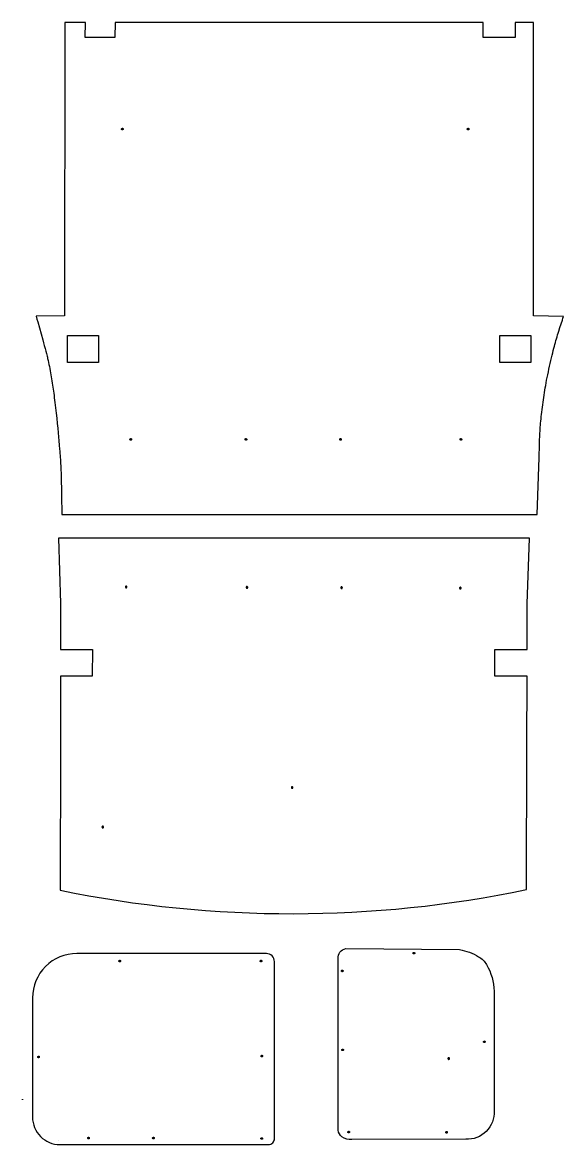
# Model space of a CAD drawing. Extents: x 74 to 4862, y 97 to 2928.
# Drawn here: x 1682 to 3026, y 108 to 2893 of the extents above; entities that cross this region are included whole.
import ezdxf

# ---------------------------------------------------------------- set-up
doc = ezdxf.new("R2010")
doc.units = 0
doc.layers.add('Default Layer', color=1, linetype='CONTINUOUS')

msp = doc.modelspace()

# ---------------------------------------------------------------- linework, layer by layer
at = {"layer": 'Default Layer'}
for points in [[(2951.6, 2892.8), (2905.9, 2892.6), (2906, 2855.9), (2825.9, 2855.9), (2825.9, 2893), (1912, 2893), (1911.5, 2855.6), (1838, 2855.6), (1838.3, 2892.8), (1786.8, 2892.8), (1786.7, 2164.9), (1715.9, 2164), (1717.8, 2157), (1719.8, 2149.8), (1723.9, 2135.1), (1728.1, 2120.2), (1732.3, 2105.4), (1734.3, 2098.1), (1736.2, 2091), (1738.1, 2084.1), (1739.9, 2077.5), (1741.6, 2071.1), (1743.1, 2065.1), (1743.8, 2062.2), (1744.5, 2059.4), (1745.1, 2056.7), (1745.7, 2054.1), (1746.8, 2049.1), (1747.8, 2044), (1748.8, 2039), (1749.8, 2033.9), (1750.7, 2028.8), (1751.7, 2023.7), (1752.5, 2018.6), (1753.4, 2013.6), (1754.2, 2008.5), (1755.1, 2003.4), (1755.8, 1998.2), (1756.6, 1993.1), (1758.1, 1982.9), (1759.6, 1972.7), (1760.3, 1967.4), (1761, 1961.8), (1761.8, 1955.9), (1762.5, 1949.7), (1763.3, 1943.4), (1764, 1936.9), (1764.8, 1930.4), (1765.5, 1923.8), (1766.9, 1910.6), (1768.2, 1897.8), (1769.4, 1885.8), (1770.5, 1874.9), (1771.5, 1864.6), (1772.4, 1854.4), (1773.3, 1844.2), (1774.2, 1833.9), (1774.6, 1828.8), (1775, 1823.7), (1775.4, 1818.6), (1775.7, 1813.5), (1776.1, 1808.3), (1776.4, 1803.2), (1776.7, 1798.1), (1777, 1793), (1777.2, 1787.5), (1777.4, 1781.6), (1777.7, 1775.1), (1777.9, 1768.2), (1778, 1760.9), (1778.2, 1753.4), (1778.5, 1737.4), (1778.8, 1720.9), (1779.1, 1704.2), (1779.4, 1687.9), (1779.6, 1679.9), (1779.8, 1672.3), (2960.7, 1672.3), (2965.1, 1813.8), (2965.3, 1818.8), (2965.5, 1823.8), (2965.8, 1833.7), (2966, 1843.7), (2966.3, 1853.7), (2966.5, 1858.6), (2966.7, 1863.6), (2966.9, 1868.6), (2967.1, 1873.6), (2967.4, 1878.5), (2967.7, 1883.5), (2968.1, 1888.5), (2968.5, 1893.4), (2968.9, 1898.5), (2969.4, 1903.8), (2969.9, 1909.2), (2970.5, 1914.8), (2971.2, 1920.5), (2971.8, 1926.3), (2972.5, 1932.2), (2973.3, 1938.2), (2974.1, 1944.2), (2974.9, 1950.3), (2975.8, 1956.4), (2976.6, 1962.4), (2977.5, 1968.4), (2978.5, 1974.4), (2979.4, 1980.3), (2980.4, 1986.1), (2981.5, 1992.1), (2982.7, 1998.3), (2983.9, 2004.9), (2985.3, 2011.7), (2986.7, 2018.6), (2988.2, 2025.7), (2989.7, 2032.8), (2991.2, 2039.9), (2992.8, 2046.9), (2994.3, 2053.8), (2995.9, 2060.5), (2997.4, 2067), (2998.9, 2073.2), (3000.3, 2079), (3001.7, 2084.4), (3003, 2089.4), (3004.2, 2094.1), (3005.5, 2098.8), (3006.9, 2103.4), (3008.3, 2108.1), (3009.7, 2112.7), (3011.1, 2117.4), (3012.6, 2122), (3014.1, 2126.7), (3017, 2135.9), (3020, 2145.2), (3023, 2154.5), (3024.5, 2159.1), (3025.9, 2163.7), (2951.6, 2165.3), (2951.6, 2892.8)], [(1932.1, 2628.4), (1932.1, 2628.2), (1932, 2628), (1932, 2627.8), (1931.9, 2627.6), (1931.8, 2627.4), (1931.7, 2627.2), (1931.6, 2627.1), (1931.5, 2626.9), (1931.4, 2626.8), (1931.2, 2626.7), (1931, 2626.6), (1930.9, 2626.5), (1930.7, 2626.4), (1930.5, 2626.4), (1930.3, 2626.4), (1930.1, 2626.4), (1929.9, 2626.4), (1929.7, 2626.4), (1929.5, 2626.4), (1929.3, 2626.5), (1929.1, 2626.6), (1929, 2626.7), (1928.8, 2626.8), (1928.7, 2626.9), (1928.5, 2627.1), (1928.4, 2627.2), (1928.3, 2627.4), (1928.2, 2627.6), (1928.2, 2627.8), (1928.1, 2628), (1928.1, 2628.2), (1928.1, 2628.4), (1928.1, 2628.6), (1928.1, 2628.8), (1928.2, 2629), (1928.2, 2629.1), (1928.3, 2629.3), (1928.4, 2629.5), (1928.5, 2629.6), (1928.7, 2629.8), (1928.8, 2629.9), (1929, 2630), (1929.1, 2630.1), (1929.3, 2630.2), (1929.5, 2630.3), (1929.7, 2630.3), (1929.9, 2630.3), (1930.1, 2630.4), (1930.3, 2630.3), (1930.5, 2630.3), (1930.7, 2630.3), (1930.9, 2630.2), (1931, 2630.1), (1931.2, 2630), (1931.4, 2629.9), (1931.5, 2629.8), (1931.6, 2629.6), (1931.7, 2629.5), (1931.8, 2629.3), (1931.9, 2629.1), (1932, 2629), (1932, 2628.8), (1932.1, 2628.6), (1932.1, 2628.4)], [(2790.8, 2628.4), (2790.8, 2628.2), (2790.7, 2628), (2790.7, 2627.8), (2790.6, 2627.6), (2790.5, 2627.4), (2790.4, 2627.2), (2790.3, 2627.1), (2790.2, 2626.9), (2790, 2626.8), (2789.9, 2626.7), (2789.7, 2626.6), (2789.5, 2626.5), (2789.4, 2626.4), (2789.2, 2626.4), (2789, 2626.4), (2788.8, 2626.4), (2788.6, 2626.4), (2788.4, 2626.4), (2788.2, 2626.4), (2788, 2626.5), (2787.8, 2626.6), (2787.6, 2626.7), (2787.5, 2626.8), (2787.4, 2626.9), (2787.2, 2627.1), (2787.1, 2627.2), (2787, 2627.4), (2786.9, 2627.6), (2786.9, 2627.8), (2786.8, 2628), (2786.8, 2628.2), (2786.8, 2628.4), (2786.8, 2628.6), (2786.8, 2628.8), (2786.9, 2629), (2786.9, 2629.1), (2787, 2629.3), (2787.1, 2629.5), (2787.2, 2629.6), (2787.4, 2629.8), (2787.5, 2629.9), (2787.6, 2630), (2787.8, 2630.1), (2788, 2630.2), (2788.2, 2630.3), (2788.4, 2630.3), (2788.6, 2630.3), (2788.8, 2630.4), (2789, 2630.3), (2789.2, 2630.3), (2789.4, 2630.3), (2789.5, 2630.2), (2789.7, 2630.1), (2789.9, 2630), (2790, 2629.9), (2790.2, 2629.8), (2790.3, 2629.6), (2790.4, 2629.5), (2790.5, 2629.3), (2790.6, 2629.1), (2790.7, 2629), (2790.7, 2628.8), (2790.8, 2628.6), (2790.8, 2628.4)], [(1871, 2115.9), (1871, 2048.9), (1794, 2048.9), (1794, 2115.9), (1871, 2115.9)], [(2944.9, 2116), (2944.9, 2049), (2867.9, 2049), (2867.9, 2116), (2944.9, 2116)], [(1952.9, 1858.4), (1952.9, 1858.2), (1952.9, 1858), (1952.9, 1857.8), (1952.8, 1857.6), (1952.7, 1857.4), (1952.6, 1857.2), (1952.5, 1857.1), (1952.4, 1856.9), (1952.2, 1856.8), (1952.1, 1856.7), (1951.9, 1856.6), (1951.7, 1856.5), (1951.5, 1856.4), (1951.3, 1856.4), (1951.1, 1856.4), (1950.9, 1856.4), (1950.7, 1856.4), (1950.5, 1856.4), (1950.3, 1856.4), (1950.2, 1856.5), (1950, 1856.6), (1949.8, 1856.7), (1949.7, 1856.8), (1949.5, 1856.9), (1949.4, 1857.1), (1949.3, 1857.2), (1949.2, 1857.4), (1949.1, 1857.6), (1949, 1857.8), (1949, 1858), (1949, 1858.2), (1948.9, 1858.4), (1949, 1858.6), (1949, 1858.8), (1949, 1859), (1949.1, 1859.1), (1949.2, 1859.3), (1949.3, 1859.5), (1949.4, 1859.6), (1949.5, 1859.8), (1949.7, 1859.9), (1949.8, 1860), (1950, 1860.1), (1950.2, 1860.2), (1950.3, 1860.3), (1950.5, 1860.3), (1950.7, 1860.3), (1950.9, 1860.4), (1951.1, 1860.3), (1951.3, 1860.3), (1951.5, 1860.3), (1951.7, 1860.2), (1951.9, 1860.1), (1952.1, 1860), (1952.2, 1859.9), (1952.4, 1859.8), (1952.5, 1859.6), (1952.6, 1859.5), (1952.7, 1859.3), (1952.8, 1859.1), (1952.9, 1859), (1952.9, 1858.8), (1952.9, 1858.6), (1952.9, 1858.4)], [(2238.9, 1858.4), (2238.9, 1858.2), (2238.9, 1858), (2238.9, 1857.8), (2238.8, 1857.6), (2238.7, 1857.4), (2238.6, 1857.2), (2238.5, 1857.1), (2238.4, 1856.9), (2238.2, 1856.8), (2238.1, 1856.7), (2237.9, 1856.6), (2237.7, 1856.5), (2237.5, 1856.4), (2237.3, 1856.4), (2237.1, 1856.4), (2236.9, 1856.4), (2236.7, 1856.4), (2236.5, 1856.4), (2236.3, 1856.4), (2236.2, 1856.5), (2236, 1856.6), (2235.8, 1856.7), (2235.7, 1856.8), (2235.5, 1856.9), (2235.4, 1857.1), (2235.3, 1857.2), (2235.2, 1857.4), (2235.1, 1857.6), (2235, 1857.8), (2235, 1858), (2235, 1858.2), (2234.9, 1858.4), (2235, 1858.6), (2235, 1858.8), (2235, 1859), (2235.1, 1859.1), (2235.2, 1859.3), (2235.3, 1859.5), (2235.4, 1859.6), (2235.5, 1859.8), (2235.7, 1859.9), (2235.8, 1860), (2236, 1860.1), (2236.2, 1860.2), (2236.3, 1860.3), (2236.5, 1860.3), (2236.7, 1860.3), (2236.9, 1860.4), (2237.1, 1860.3), (2237.3, 1860.3), (2237.5, 1860.3), (2237.7, 1860.2), (2237.9, 1860.1), (2238.1, 1860), (2238.2, 1859.9), (2238.4, 1859.8), (2238.5, 1859.6), (2238.6, 1859.5), (2238.7, 1859.3), (2238.8, 1859.1), (2238.9, 1859), (2238.9, 1858.8), (2238.9, 1858.6), (2238.9, 1858.4)], [(2473.9, 1858.4), (2473.9, 1858.2), (2473.9, 1858), (2473.9, 1857.8), (2473.8, 1857.6), (2473.7, 1857.4), (2473.6, 1857.2), (2473.5, 1857.1), (2473.4, 1856.9), (2473.2, 1856.8), (2473.1, 1856.7), (2472.9, 1856.6), (2472.7, 1856.5), (2472.5, 1856.4), (2472.3, 1856.4), (2472.1, 1856.4), (2471.9, 1856.4), (2471.7, 1856.4), (2471.5, 1856.4), (2471.3, 1856.4), (2471.2, 1856.5), (2471, 1856.6), (2470.8, 1856.7), (2470.7, 1856.8), (2470.5, 1856.9), (2470.4, 1857.1), (2470.3, 1857.2), (2470.2, 1857.4), (2470.1, 1857.6), (2470, 1857.8), (2470, 1858), (2470, 1858.2), (2469.9, 1858.4), (2470, 1858.6), (2470, 1858.8), (2470, 1859), (2470.1, 1859.1), (2470.2, 1859.3), (2470.3, 1859.5), (2470.4, 1859.6), (2470.5, 1859.8), (2470.7, 1859.9), (2470.8, 1860), (2471, 1860.1), (2471.2, 1860.2), (2471.3, 1860.3), (2471.5, 1860.3), (2471.7, 1860.3), (2471.9, 1860.4), (2472.1, 1860.3), (2472.3, 1860.3), (2472.5, 1860.3), (2472.7, 1860.2), (2472.9, 1860.1), (2473.1, 1860), (2473.2, 1859.9), (2473.4, 1859.8), (2473.5, 1859.6), (2473.6, 1859.5), (2473.7, 1859.3), (2473.8, 1859.1), (2473.9, 1859), (2473.9, 1858.8), (2473.9, 1858.6), (2473.9, 1858.4)], [(2772.9, 1858.4), (2772.9, 1858.2), (2772.9, 1858), (2772.9, 1857.8), (2772.8, 1857.6), (2772.7, 1857.4), (2772.6, 1857.2), (2772.5, 1857.1), (2772.4, 1856.9), (2772.2, 1856.8), (2772.1, 1856.7), (2771.9, 1856.6), (2771.7, 1856.5), (2771.5, 1856.4), (2771.3, 1856.4), (2771.1, 1856.4), (2770.9, 1856.4), (2770.7, 1856.4), (2770.5, 1856.4), (2770.3, 1856.4), (2770.2, 1856.5), (2770, 1856.6), (2769.8, 1856.7), (2769.7, 1856.8), (2769.5, 1856.9), (2769.4, 1857.1), (2769.3, 1857.2), (2769.2, 1857.4), (2769.1, 1857.6), (2769, 1857.8), (2769, 1858), (2769, 1858.2), (2768.9, 1858.4), (2769, 1858.6), (2769, 1858.8), (2769, 1859), (2769.1, 1859.1), (2769.2, 1859.3), (2769.3, 1859.5), (2769.4, 1859.6), (2769.5, 1859.8), (2769.7, 1859.9), (2769.8, 1860), (2770, 1860.1), (2770.2, 1860.2), (2770.3, 1860.3), (2770.5, 1860.3), (2770.7, 1860.3), (2770.9, 1860.4), (2771.1, 1860.3), (2771.3, 1860.3), (2771.5, 1860.3), (2771.7, 1860.2), (2771.9, 1860.1), (2772.1, 1860), (2772.2, 1859.9), (2772.4, 1859.8), (2772.5, 1859.6), (2772.6, 1859.5), (2772.7, 1859.3), (2772.8, 1859.1), (2772.9, 1859), (2772.9, 1858.8), (2772.9, 1858.6), (2772.9, 1858.4)], [(1939.5, 1490.1), (1939.7, 1490.1), (1939.9, 1490.1), (1940.1, 1490.2), (1940.3, 1490.2), (1940.4, 1490.3), (1940.6, 1490.4), (1940.8, 1490.5), (1940.9, 1490.6), (1941, 1490.8), (1941.1, 1490.9), (1941.3, 1491.1), (1941.3, 1491.3), (1941.4, 1491.5), (1941.5, 1491.7), (1941.5, 1491.9), (1941.5, 1492.1), (1941.5, 1492.3), (1941.5, 1492.5), (1941.4, 1492.7), (1941.3, 1492.8), (1941.3, 1493), (1941.2, 1493.2), (1941, 1493.3), (1940.9, 1493.5), (1940.8, 1493.6), (1940.6, 1493.7), (1940.5, 1493.8), (1940.3, 1493.9), (1940.1, 1494), (1939.9, 1494), (1939.7, 1494.1), (1939.5, 1494.1), (1939.3, 1494.1), (1939.1, 1494), (1938.9, 1494), (1938.7, 1493.9), (1938.5, 1493.8), (1938.4, 1493.7), (1938.2, 1493.6), (1938.1, 1493.5), (1938, 1493.3), (1937.8, 1493.2), (1937.7, 1493), (1937.7, 1492.8), (1937.6, 1492.7), (1937.5, 1492.5), (1937.5, 1492.3), (1937.5, 1492.1), (1937.5, 1491.9), (1937.5, 1491.7), (1937.6, 1491.5), (1937.6, 1491.3), (1937.7, 1491.1), (1937.8, 1490.9), (1937.9, 1490.8), (1938.1, 1490.7), (1938.2, 1490.5), (1938.4, 1490.4), (1938.5, 1490.3), (1938.7, 1490.2), (1938.9, 1490.2), (1939.1, 1490.1), (1939.3, 1490.1), (1939.5, 1490.1)], [(2239.5, 1489), (2239.7, 1489), (2239.9, 1489.1), (2240.1, 1489.1), (2240.3, 1489.2), (2240.4, 1489.3), (2240.6, 1489.4), (2240.8, 1489.5), (2240.9, 1489.6), (2241, 1489.7), (2241.1, 1489.9), (2241.2, 1490.1), (2241.3, 1490.2), (2241.4, 1490.4), (2241.5, 1490.6), (2241.5, 1490.8), (2241.5, 1491), (2241.5, 1491.2), (2241.5, 1491.4), (2241.4, 1491.6), (2241.3, 1491.8), (2241.3, 1492), (2241.2, 1492.1), (2241, 1492.3), (2240.9, 1492.4), (2240.8, 1492.6), (2240.6, 1492.7), (2240.5, 1492.8), (2240.3, 1492.9), (2240.1, 1492.9), (2239.9, 1493), (2239.7, 1493), (2239.5, 1493), (2239.3, 1493), (2239.1, 1493), (2238.9, 1492.9), (2238.7, 1492.9), (2238.5, 1492.8), (2238.4, 1492.7), (2238.2, 1492.6), (2238.1, 1492.4), (2238, 1492.3), (2237.8, 1492.1), (2237.7, 1492), (2237.7, 1491.8), (2237.6, 1491.6), (2237.5, 1491.4), (2237.5, 1491.2), (2237.5, 1491), (2237.5, 1490.8), (2237.5, 1490.6), (2237.6, 1490.4), (2237.6, 1490.2), (2237.7, 1490.1), (2237.8, 1489.9), (2237.9, 1489.7), (2238.1, 1489.6), (2238.2, 1489.5), (2238.4, 1489.4), (2238.5, 1489.3), (2238.7, 1489.2), (2238.9, 1489.1), (2239.1, 1489.1), (2239.3, 1489), (2239.5, 1489)], [(2474.5, 1488.2), (2474.7, 1488.2), (2474.9, 1488.2), (2475.1, 1488.3), (2475.3, 1488.3), (2475.4, 1488.4), (2475.6, 1488.5), (2475.8, 1488.6), (2475.9, 1488.8), (2476, 1488.9), (2476.1, 1489.1), (2476.2, 1489.2), (2476.3, 1489.4), (2476.4, 1489.6), (2476.4, 1489.8), (2476.5, 1490), (2476.5, 1490.2), (2476.5, 1490.4), (2476.5, 1490.6), (2476.4, 1490.8), (2476.3, 1491), (2476.3, 1491.1), (2476.2, 1491.3), (2476, 1491.5), (2475.9, 1491.6), (2475.8, 1491.7), (2475.6, 1491.8), (2475.5, 1492), (2475.3, 1492), (2475.1, 1492.1), (2474.9, 1492.2), (2474.7, 1492.2), (2474.5, 1492.2), (2474.3, 1492.2), (2474.1, 1492.2), (2473.9, 1492.1), (2473.7, 1492), (2473.5, 1492), (2473.4, 1491.9), (2473.2, 1491.7), (2473.1, 1491.6), (2473, 1491.5), (2472.8, 1491.3), (2472.7, 1491.2), (2472.7, 1491), (2472.6, 1490.8), (2472.5, 1490.6), (2472.5, 1490.4), (2472.5, 1490.2), (2472.5, 1490), (2472.5, 1489.8), (2472.6, 1489.6), (2472.6, 1489.4), (2472.7, 1489.2), (2472.8, 1489.1), (2472.9, 1488.9), (2473.1, 1488.8), (2473.2, 1488.7), (2473.4, 1488.5), (2473.5, 1488.4), (2473.7, 1488.4), (2473.9, 1488.3), (2474.1, 1488.2), (2474.3, 1488.2), (2474.5, 1488.2)], [(2769.5, 1487.2), (2769.7, 1487.2), (2769.9, 1487.2), (2770.1, 1487.3), (2770.3, 1487.3), (2770.4, 1487.4), (2770.6, 1487.5), (2770.8, 1487.6), (2770.9, 1487.7), (2771, 1487.9), (2771.1, 1488), (2771.2, 1488.2), (2771.3, 1488.4), (2771.4, 1488.6), (2771.4, 1488.8), (2771.5, 1489), (2771.5, 1489.2), (2771.5, 1489.4), (2771.5, 1489.6), (2771.4, 1489.8), (2771.3, 1489.9), (2771.3, 1490.1), (2771.2, 1490.3), (2771, 1490.4), (2770.9, 1490.6), (2770.8, 1490.7), (2770.6, 1490.8), (2770.4, 1490.9), (2770.3, 1491), (2770.1, 1491.1), (2769.9, 1491.1), (2769.7, 1491.2), (2769.5, 1491.2), (2769.3, 1491.2), (2769.1, 1491.1), (2768.9, 1491.1), (2768.7, 1491), (2768.5, 1490.9), (2768.4, 1490.8), (2768.2, 1490.7), (2768.1, 1490.6), (2768, 1490.4), (2767.8, 1490.3), (2767.7, 1490.1), (2767.6, 1489.9), (2767.6, 1489.8), (2767.5, 1489.6), (2767.5, 1489.4), (2767.5, 1489.2), (2767.5, 1489), (2767.5, 1488.8), (2767.6, 1488.6), (2767.6, 1488.4), (2767.7, 1488.2), (2767.8, 1488.1), (2767.9, 1487.9), (2768.1, 1487.8), (2768.2, 1487.6), (2768.4, 1487.5), (2768.5, 1487.4), (2768.7, 1487.3), (2768.9, 1487.3), (2769.1, 1487.2), (2769.3, 1487.2), (2769.5, 1487.2)], [(2351.8, 992.6), (2352, 992.6), (2352.2, 992.7), (2352.3, 992.7), (2352.5, 992.8), (2352.7, 992.9), (2352.9, 993), (2353, 993.1), (2353.2, 993.2), (2353.3, 993.3), (2353.4, 993.5), (2353.5, 993.7), (2353.6, 993.8), (2353.7, 994), (2353.7, 994.2), (2353.7, 994.4), (2353.8, 994.6), (2353.8, 994.8), (2353.7, 995), (2353.7, 995.2), (2353.6, 995.4), (2353.5, 995.6), (2353.4, 995.7), (2353.3, 995.9), (2353.2, 996), (2353, 996.2), (2352.9, 996.3), (2352.7, 996.4), (2352.5, 996.5), (2352.4, 996.5), (2352.2, 996.6), (2352, 996.6), (2351.8, 996.6), (2351.6, 996.6), (2351.4, 996.6), (2351.2, 996.5), (2351, 996.5), (2350.8, 996.4), (2350.6, 996.3), (2350.5, 996.2), (2350.4, 996), (2350.2, 995.9), (2350.1, 995.7), (2350, 995.6), (2349.9, 995.4), (2349.9, 995.2), (2349.8, 995), (2349.8, 994.8), (2349.8, 994.6), (2349.8, 994.4), (2349.8, 994.2), (2349.8, 994), (2349.9, 993.8), (2350, 993.7), (2350.1, 993.5), (2350.2, 993.4), (2350.3, 993.2), (2350.5, 993.1), (2350.6, 993), (2350.8, 992.9), (2351, 992.8), (2351.2, 992.7), (2351.4, 992.7), (2351.5, 992.6), (2351.8, 992.6)], [(1881.4, 894.3), (1881.6, 894.3), (1881.8, 894.3), (1882, 894.3), (1882.2, 894.4), (1882.4, 894.5), (1882.5, 894.6), (1882.7, 894.7), (1882.8, 894.8), (1883, 895), (1883.1, 895.1), (1883.2, 895.3), (1883.3, 895.5), (1883.3, 895.7), (1883.4, 895.9), (1883.4, 896), (1883.4, 896.3), (1883.4, 896.5), (1883.4, 896.7), (1883.3, 896.8), (1883.3, 897), (1883.2, 897.2), (1883.1, 897.4), (1883, 897.5), (1882.8, 897.7), (1882.7, 897.8), (1882.5, 897.9), (1882.4, 898), (1882.2, 898.1), (1882, 898.2), (1881.8, 898.2), (1881.6, 898.3), (1881.4, 898.3), (1881.2, 898.3), (1881, 898.2), (1880.8, 898.2), (1880.6, 898.1), (1880.5, 898), (1880.3, 897.9), (1880.1, 897.8), (1880, 897.7), (1879.9, 897.5), (1879.8, 897.4), (1879.7, 897.2), (1879.6, 897), (1879.5, 896.9), (1879.5, 896.7), (1879.4, 896.5), (1879.4, 896.3), (1879.4, 896.1), (1879.5, 895.9), (1879.5, 895.7), (1879.6, 895.5), (1879.7, 895.3), (1879.8, 895.1), (1879.9, 895), (1880, 894.9), (1880.1, 894.7), (1880.3, 894.6), (1880.5, 894.5), (1880.6, 894.4), (1880.8, 894.4), (1881, 894.3), (1881.2, 894.3), (1881.4, 894.3)], [(2652.2, 583.4), (2652.2, 583.6), (2652.2, 583.8), (2652.3, 583.9), (2652.3, 584.1), (2652.4, 584.3), (2652.5, 584.5), (2652.6, 584.6), (2652.8, 584.8), (2652.9, 584.9), (2653.1, 585), (2653.2, 585.1), (2653.4, 585.2), (2653.6, 585.3), (2653.8, 585.3), (2654, 585.3), (2654.2, 585.4), (2654.4, 585.3), (2654.6, 585.3), (2654.8, 585.3), (2655, 585.2), (2655.1, 585.1), (2655.3, 585), (2655.5, 584.9), (2655.6, 584.8), (2655.7, 584.6), (2655.8, 584.5), (2655.9, 584.3), (2656, 584.1), (2656.1, 583.9), (2656.1, 583.8), (2656.2, 583.6), (2656.2, 583.4), (2656.2, 583.2), (2656.1, 583), (2656.1, 582.8), (2656, 582.6), (2655.9, 582.4), (2655.8, 582.2), (2655.7, 582.1), (2655.6, 581.9), (2655.5, 581.8), (2655.3, 581.7), (2655.1, 581.6), (2655, 581.5), (2654.8, 581.4), (2654.6, 581.4), (2654.4, 581.4), (2654.2, 581.4), (2654, 581.4), (2653.8, 581.4), (2653.6, 581.4), (2653.4, 581.5), (2653.2, 581.6), (2653.1, 581.7), (2652.9, 581.8), (2652.8, 581.9), (2652.6, 582.1), (2652.5, 582.2), (2652.4, 582.4), (2652.3, 582.6), (2652.3, 582.8), (2652.2, 583), (2652.2, 583.2), (2652.2, 583.4)], [(1925.6, 563.8), (1925.5, 563.6), (1925.5, 563.4), (1925.5, 563.2), (1925.4, 563), (1925.3, 562.8), (1925.2, 562.7), (1925.1, 562.5), (1925, 562.4), (1924.8, 562.2), (1924.7, 562.1), (1924.5, 562), (1924.3, 561.9), (1924.1, 561.9), (1924, 561.8), (1923.8, 561.8), (1923.6, 561.8), (1923.3, 561.8), (1923.1, 561.8), (1923, 561.9), (1922.8, 561.9), (1922.6, 562), (1922.4, 562.1), (1922.3, 562.2), (1922.1, 562.4), (1922, 562.5), (1921.9, 562.7), (1921.8, 562.8), (1921.7, 563), (1921.6, 563.2), (1921.6, 563.4), (1921.6, 563.6), (1921.6, 563.8), (1921.6, 564), (1921.6, 564.2), (1921.6, 564.4), (1921.7, 564.6), (1921.8, 564.7), (1921.9, 564.9), (1922, 565.1), (1922.1, 565.2), (1922.3, 565.3), (1922.4, 565.4), (1922.6, 565.5), (1922.8, 565.6), (1923, 565.7), (1923.1, 565.7), (1923.3, 565.8), (1923.6, 565.8), (1923.8, 565.8), (1924, 565.7), (1924.1, 565.7), (1924.3, 565.6), (1924.5, 565.5), (1924.7, 565.4), (1924.8, 565.3), (1925, 565.2), (1925.1, 565.1), (1925.2, 564.9), (1925.3, 564.7), (1925.4, 564.6), (1925.5, 564.4), (1925.5, 564.2), (1925.5, 564), (1925.6, 563.8)], [(2276.5, 563.8), (2276.5, 563.6), (2276.4, 563.4), (2276.4, 563.2), (2276.3, 563), (2276.2, 562.8), (2276.1, 562.7), (2276, 562.5), (2275.9, 562.4), (2275.7, 562.2), (2275.6, 562.1), (2275.4, 562), (2275.2, 561.9), (2275.1, 561.9), (2274.9, 561.8), (2274.7, 561.8), (2274.5, 561.8), (2274.3, 561.8), (2274.1, 561.8), (2273.9, 561.9), (2273.7, 561.9), (2273.5, 562), (2273.3, 562.1), (2273.2, 562.2), (2273, 562.4), (2272.9, 562.5), (2272.8, 562.7), (2272.7, 562.8), (2272.6, 563), (2272.6, 563.2), (2272.5, 563.4), (2272.5, 563.6), (2272.5, 563.8), (2272.5, 564), (2272.5, 564.2), (2272.6, 564.4), (2272.6, 564.6), (2272.7, 564.7), (2272.8, 564.9), (2272.9, 565.1), (2273, 565.2), (2273.2, 565.3), (2273.3, 565.4), (2273.5, 565.5), (2273.7, 565.6), (2273.9, 565.7), (2274.1, 565.7), (2274.3, 565.8), (2274.5, 565.8), (2274.7, 565.8), (2274.9, 565.7), (2275.1, 565.7), (2275.2, 565.6), (2275.4, 565.5), (2275.6, 565.4), (2275.7, 565.3), (2275.9, 565.2), (2276, 565.1), (2276.1, 564.9), (2276.2, 564.7), (2276.3, 564.6), (2276.4, 564.4), (2276.4, 564.2), (2276.5, 564), (2276.5, 563.8)], [(2474.2, 539.4), (2474.2, 539.6), (2474.2, 539.8), (2474.3, 539.9), (2474.3, 540.1), (2474.4, 540.3), (2474.5, 540.5), (2474.6, 540.6), (2474.8, 540.8), (2474.9, 540.9), (2475.1, 541), (2475.2, 541.1), (2475.4, 541.2), (2475.6, 541.3), (2475.8, 541.3), (2476, 541.3), (2476.2, 541.4), (2476.4, 541.3), (2476.6, 541.3), (2476.8, 541.3), (2477, 541.2), (2477.1, 541.1), (2477.3, 541), (2477.5, 540.9), (2477.6, 540.8), (2477.7, 540.6), (2477.8, 540.5), (2477.9, 540.3), (2478, 540.1), (2478.1, 539.9), (2478.1, 539.8), (2478.2, 539.6), (2478.2, 539.4), (2478.2, 539.2), (2478.1, 539), (2478.1, 538.8), (2478, 538.6), (2477.9, 538.4), (2477.8, 538.2), (2477.7, 538.1), (2477.6, 537.9), (2477.5, 537.8), (2477.3, 537.7), (2477.1, 537.6), (2477, 537.5), (2476.8, 537.4), (2476.6, 537.4), (2476.4, 537.4), (2476.2, 537.4), (2476, 537.4), (2475.8, 537.4), (2475.6, 537.4), (2475.4, 537.5), (2475.2, 537.6), (2475.1, 537.7), (2474.9, 537.8), (2474.8, 537.9), (2474.6, 538.1), (2474.5, 538.2), (2474.4, 538.4), (2474.3, 538.6), (2474.3, 538.8), (2474.2, 539), (2474.2, 539.2), (2474.2, 539.4)], [(2827.2, 363.4), (2827.2, 363.6), (2827.2, 363.8), (2827.3, 363.9), (2827.3, 364.1), (2827.4, 364.3), (2827.5, 364.5), (2827.6, 364.6), (2827.8, 364.8), (2827.9, 364.9), (2828.1, 365), (2828.2, 365.1), (2828.4, 365.2), (2828.6, 365.3), (2828.8, 365.3), (2829, 365.3), (2829.2, 365.4), (2829.4, 365.3), (2829.6, 365.3), (2829.8, 365.3), (2830, 365.2), (2830.1, 365.1), (2830.3, 365), (2830.5, 364.9), (2830.6, 364.8), (2830.7, 364.6), (2830.8, 364.5), (2830.9, 364.3), (2831, 364.1), (2831.1, 363.9), (2831.1, 363.8), (2831.2, 363.6), (2831.2, 363.4), (2831.2, 363.2), (2831.1, 363), (2831.1, 362.8), (2831, 362.6), (2830.9, 362.4), (2830.8, 362.2), (2830.7, 362.1), (2830.6, 361.9), (2830.5, 361.8), (2830.3, 361.7), (2830.1, 361.6), (2830, 361.5), (2829.8, 361.4), (2829.6, 361.4), (2829.4, 361.4), (2829.2, 361.4), (2829, 361.4), (2828.8, 361.4), (2828.6, 361.4), (2828.4, 361.5), (2828.2, 361.6), (2828.1, 361.7), (2827.9, 361.8), (2827.8, 361.9), (2827.6, 362.1), (2827.5, 362.2), (2827.4, 362.4), (2827.3, 362.6), (2827.3, 362.8), (2827.2, 363), (2827.2, 363.2), (2827.2, 363.4)], [(2475.2, 343.4), (2475.2, 343.6), (2475.2, 343.8), (2475.3, 343.9), (2475.3, 344.1), (2475.4, 344.3), (2475.5, 344.5), (2475.6, 344.6), (2475.8, 344.8), (2475.9, 344.9), (2476.1, 345), (2476.2, 345.1), (2476.4, 345.2), (2476.6, 345.3), (2476.8, 345.3), (2477, 345.3), (2477.2, 345.4), (2477.4, 345.3), (2477.6, 345.3), (2477.8, 345.3), (2478, 345.2), (2478.1, 345.1), (2478.3, 345), (2478.5, 344.9), (2478.6, 344.8), (2478.7, 344.6), (2478.8, 344.5), (2478.9, 344.3), (2479, 344.1), (2479.1, 343.9), (2479.1, 343.8), (2479.2, 343.6), (2479.2, 343.4), (2479.2, 343.2), (2479.1, 343), (2479.1, 342.8), (2479, 342.6), (2478.9, 342.4), (2478.8, 342.2), (2478.7, 342.1), (2478.6, 341.9), (2478.5, 341.8), (2478.3, 341.7), (2478.1, 341.6), (2478, 341.5), (2477.8, 341.4), (2477.6, 341.4), (2477.4, 341.4), (2477.2, 341.4), (2477, 341.4), (2476.8, 341.4), (2476.6, 341.4), (2476.4, 341.5), (2476.2, 341.6), (2476.1, 341.7), (2475.9, 341.8), (2475.8, 341.9), (2475.6, 342.1), (2475.5, 342.2), (2475.4, 342.4), (2475.3, 342.6), (2475.3, 342.8), (2475.2, 343), (2475.2, 343.2), (2475.2, 343.4)], [(1723.9, 325.9), (1723.9, 325.7), (1723.8, 325.5), (1723.8, 325.3), (1723.7, 325.1), (1723.6, 325), (1723.5, 324.8), (1723.4, 324.6), (1723.3, 324.5), (1723.1, 324.4), (1723, 324.3), (1722.8, 324.2), (1722.7, 324.1), (1722.5, 324), (1722.3, 324), (1722.1, 323.9), (1721.9, 323.9), (1721.7, 323.9), (1721.5, 324), (1721.3, 324), (1721.1, 324.1), (1720.9, 324.2), (1720.8, 324.3), (1720.6, 324.4), (1720.5, 324.5), (1720.3, 324.6), (1720.2, 324.8), (1720.1, 325), (1720, 325.1), (1720, 325.3), (1719.9, 325.5), (1719.9, 325.7), (1719.9, 325.9), (1719.9, 326.1), (1719.9, 326.3), (1720, 326.5), (1720, 326.7), (1720.1, 326.9), (1720.2, 327), (1720.3, 327.2), (1720.5, 327.3), (1720.6, 327.5), (1720.8, 327.6), (1720.9, 327.7), (1721.1, 327.8), (1721.3, 327.8), (1721.5, 327.9), (1721.7, 327.9), (1721.9, 327.9), (1722.1, 327.9), (1722.3, 327.9), (1722.5, 327.8), (1722.7, 327.8), (1722.8, 327.7), (1723, 327.6), (1723.1, 327.5), (1723.3, 327.3), (1723.4, 327.2), (1723.5, 327), (1723.6, 326.9), (1723.7, 326.7), (1723.8, 326.5), (1723.8, 326.3), (1723.9, 326.1), (1723.9, 325.9)], [(2278.5, 327.9), (2278.5, 327.7), (2278.4, 327.5), (2278.4, 327.3), (2278.3, 327.1), (2278.2, 327), (2278.1, 326.8), (2278, 326.6), (2277.9, 326.5), (2277.7, 326.4), (2277.6, 326.3), (2277.4, 326.2), (2277.2, 326.1), (2277.1, 326), (2276.9, 326), (2276.7, 325.9), (2276.5, 325.9), (2276.3, 325.9), (2276.1, 326), (2275.9, 326), (2275.7, 326.1), (2275.5, 326.2), (2275.3, 326.3), (2275.2, 326.4), (2275, 326.5), (2274.9, 326.6), (2274.8, 326.8), (2274.7, 327), (2274.6, 327.1), (2274.6, 327.3), (2274.5, 327.5), (2274.5, 327.7), (2274.5, 327.9), (2274.5, 328.1), (2274.5, 328.3), (2274.6, 328.5), (2274.6, 328.7), (2274.7, 328.9), (2274.8, 329), (2274.9, 329.2), (2275, 329.3), (2275.2, 329.5), (2275.3, 329.6), (2275.5, 329.7), (2275.7, 329.8), (2275.9, 329.8), (2276.1, 329.9), (2276.3, 329.9), (2276.5, 329.9), (2276.7, 329.9), (2276.9, 329.9), (2277.1, 329.8), (2277.2, 329.8), (2277.4, 329.7), (2277.6, 329.6), (2277.7, 329.5), (2277.9, 329.3), (2278, 329.2), (2278.1, 329), (2278.2, 328.9), (2278.3, 328.7), (2278.4, 328.5), (2278.4, 328.3), (2278.5, 328.1), (2278.5, 327.9)], [(2740.6, 319.8), (2740.8, 319.8), (2741, 319.8), (2741.2, 319.8), (2741.4, 319.9), (2741.6, 320), (2741.8, 320.1), (2741.9, 320.2), (2742.1, 320.3), (2742.2, 320.5), (2742.3, 320.6), (2742.4, 320.8), (2742.5, 321), (2742.6, 321.2), (2742.6, 321.3), (2742.6, 321.5), (2742.7, 321.7), (2742.6, 321.9), (2742.6, 322.1), (2742.6, 322.3), (2742.5, 322.5), (2742.4, 322.7), (2742.3, 322.9), (2742.2, 323), (2742.1, 323.2), (2741.9, 323.3), (2741.8, 323.4), (2741.6, 323.5), (2741.4, 323.6), (2741.3, 323.7), (2741.1, 323.7), (2740.9, 323.7), (2740.7, 323.8), (2740.5, 323.7), (2740.3, 323.7), (2740.1, 323.7), (2739.9, 323.6), (2739.7, 323.5), (2739.5, 323.4), (2739.4, 323.3), (2739.2, 323.2), (2739.1, 323), (2739, 322.9), (2738.9, 322.7), (2738.8, 322.5), (2738.7, 322.4), (2738.7, 322.2), (2738.7, 322), (2738.7, 321.8), (2738.7, 321.6), (2738.7, 321.4), (2738.7, 321.2), (2738.8, 321), (2738.9, 320.8), (2739, 320.6), (2739.1, 320.5), (2739.2, 320.3), (2739.4, 320.2), (2739.5, 320.1), (2739.7, 320), (2739.9, 319.9), (2740, 319.8), (2740.2, 319.8), (2740.4, 319.8), (2740.6, 319.8)], [(1681.8, 221.1), (1681.8, 219.3), (1681.8, 221.1)], [(2490.2, 139.4), (2490.2, 139.6), (2490.2, 139.8), (2490.3, 139.9), (2490.3, 140.1), (2490.4, 140.3), (2490.5, 140.5), (2490.6, 140.6), (2490.8, 140.8), (2490.9, 140.9), (2491.1, 141), (2491.2, 141.1), (2491.4, 141.2), (2491.6, 141.3), (2491.8, 141.3), (2492, 141.3), (2492.2, 141.4), (2492.4, 141.3), (2492.6, 141.3), (2492.8, 141.3), (2493, 141.2), (2493.1, 141.1), (2493.3, 141), (2493.5, 140.9), (2493.6, 140.8), (2493.7, 140.6), (2493.8, 140.5), (2493.9, 140.3), (2494, 140.1), (2494.1, 139.9), (2494.1, 139.8), (2494.2, 139.6), (2494.2, 139.4), (2494.2, 139.2), (2494.1, 139), (2494.1, 138.8), (2494, 138.6), (2493.9, 138.4), (2493.8, 138.2), (2493.7, 138.1), (2493.6, 137.9), (2493.5, 137.8), (2493.3, 137.7), (2493.1, 137.6), (2493, 137.5), (2492.8, 137.4), (2492.6, 137.4), (2492.4, 137.4), (2492.2, 137.4), (2492, 137.4), (2491.8, 137.4), (2491.6, 137.4), (2491.4, 137.5), (2491.2, 137.6), (2491.1, 137.7), (2490.9, 137.8), (2490.8, 137.9), (2490.6, 138.1), (2490.5, 138.2), (2490.4, 138.4), (2490.3, 138.6), (2490.3, 138.8), (2490.2, 139), (2490.2, 139.2), (2490.2, 139.4)], [(2733.2, 138.8), (2733.3, 139), (2733.3, 139.2), (2733.3, 139.4), (2733.4, 139.6), (2733.5, 139.7), (2733.6, 139.9), (2733.7, 140.1), (2733.8, 140.2), (2734, 140.3), (2734.1, 140.5), (2734.3, 140.6), (2734.5, 140.6), (2734.6, 140.7), (2734.8, 140.8), (2735, 140.8), (2735.2, 140.8), (2735.4, 140.8), (2735.6, 140.8), (2735.8, 140.7), (2736, 140.6), (2736.2, 140.6), (2736.4, 140.5), (2736.5, 140.3), (2736.7, 140.2), (2736.8, 140.1), (2736.9, 139.9), (2737, 139.7), (2737.1, 139.6), (2737.2, 139.4), (2737.2, 139.2), (2737.2, 139), (2737.2, 138.8), (2737.2, 138.6), (2737.2, 138.4), (2737.2, 138.2), (2737.1, 138), (2737, 137.8), (2736.9, 137.7), (2736.8, 137.5), (2736.7, 137.4), (2736.5, 137.2), (2736.4, 137.1), (2736.2, 137), (2736, 136.9), (2735.8, 136.9), (2735.6, 136.8), (2735.4, 136.8), (2735.2, 136.8), (2735, 136.8), (2734.8, 136.8), (2734.6, 136.9), (2734.5, 136.9), (2734.3, 137), (2734.1, 137.1), (2734, 137.2), (2733.8, 137.4), (2733.7, 137.5), (2733.6, 137.7), (2733.5, 137.8), (2733.4, 138), (2733.3, 138.2), (2733.3, 138.4), (2733.3, 138.6), (2733.2, 138.8)], [(1848, 124.5), (1847.9, 124.3), (1847.9, 124.1), (1847.9, 123.9), (1847.8, 123.7), (1847.7, 123.5), (1847.6, 123.4), (1847.5, 123.2), (1847.4, 123.1), (1847.2, 123), (1847.1, 122.8), (1846.9, 122.7), (1846.7, 122.7), (1846.5, 122.6), (1846.4, 122.5), (1846.2, 122.5), (1846, 122.5), (1845.7, 122.5), (1845.5, 122.5), (1845.4, 122.6), (1845.2, 122.7), (1845, 122.7), (1844.8, 122.8), (1844.7, 123), (1844.5, 123.1), (1844.4, 123.2), (1844.3, 123.4), (1844.2, 123.5), (1844.1, 123.7), (1844, 123.9), (1844, 124.1), (1844, 124.3), (1844, 124.5), (1844, 124.7), (1844, 124.9), (1844, 125.1), (1844.1, 125.3), (1844.2, 125.4), (1844.3, 125.6), (1844.4, 125.8), (1844.5, 125.9), (1844.7, 126), (1844.8, 126.2), (1845, 126.3), (1845.2, 126.3), (1845.4, 126.4), (1845.5, 126.5), (1845.7, 126.5), (1846, 126.5), (1846.2, 126.5), (1846.4, 126.5), (1846.5, 126.4), (1846.7, 126.3), (1846.9, 126.3), (1847.1, 126.2), (1847.2, 126), (1847.4, 125.9), (1847.5, 125.8), (1847.6, 125.6), (1847.7, 125.4), (1847.8, 125.3), (1847.9, 125.1), (1847.9, 124.9), (1847.9, 124.7), (1848, 124.5)], [(2009.3, 124.5), (2009.3, 124.3), (2009.3, 124.1), (2009.2, 123.9), (2009.1, 123.7), (2009.1, 123.5), (2009, 123.4), (2008.8, 123.2), (2008.7, 123.1), (2008.6, 123), (2008.4, 122.8), (2008.2, 122.7), (2008.1, 122.7), (2007.9, 122.6), (2007.7, 122.5), (2007.5, 122.5), (2007.3, 122.5), (2007.1, 122.5), (2006.9, 122.5), (2006.7, 122.6), (2006.5, 122.7), (2006.3, 122.7), (2006.2, 122.8), (2006, 123), (2005.9, 123.1), (2005.8, 123.2), (2005.6, 123.4), (2005.5, 123.5), (2005.5, 123.7), (2005.4, 123.9), (2005.3, 124.1), (2005.3, 124.3), (2005.3, 124.5), (2005.3, 124.7), (2005.3, 124.9), (2005.4, 125.1), (2005.5, 125.3), (2005.5, 125.4), (2005.6, 125.6), (2005.8, 125.8), (2005.9, 125.9), (2006, 126), (2006.2, 126.2), (2006.3, 126.3), (2006.5, 126.3), (2006.7, 126.4), (2006.9, 126.5), (2007.1, 126.5), (2007.3, 126.5), (2007.5, 126.5), (2007.7, 126.5), (2007.9, 126.4), (2008.1, 126.3), (2008.2, 126.3), (2008.4, 126.2), (2008.6, 126), (2008.7, 125.9), (2008.8, 125.8), (2009, 125.6), (2009.1, 125.4), (2009.1, 125.3), (2009.2, 125.1), (2009.3, 124.9), (2009.3, 124.7), (2009.3, 124.5)], [(2278.2, 123.4), (2278.2, 123.2), (2278.2, 123), (2278.1, 122.8), (2278.1, 122.6), (2278, 122.4), (2277.9, 122.3), (2277.8, 122.1), (2277.6, 122), (2277.5, 121.8), (2277.3, 121.7), (2277.2, 121.6), (2277, 121.5), (2276.8, 121.5), (2276.6, 121.4), (2276.4, 121.4), (2276.2, 121.4), (2276, 121.4), (2275.8, 121.4), (2275.6, 121.5), (2275.4, 121.5), (2275.3, 121.6), (2275.1, 121.7), (2274.9, 121.8), (2274.8, 122), (2274.7, 122.1), (2274.6, 122.3), (2274.5, 122.4), (2274.4, 122.6), (2274.3, 122.8), (2274.3, 123), (2274.2, 123.2), (2274.2, 123.4), (2274.2, 123.6), (2274.3, 123.8), (2274.3, 124), (2274.4, 124.2), (2274.5, 124.3), (2274.6, 124.5), (2274.7, 124.6), (2274.8, 124.8), (2274.9, 124.9), (2275.1, 125), (2275.3, 125.1), (2275.4, 125.2), (2275.6, 125.3), (2275.8, 125.3), (2276, 125.4), (2276.2, 125.4), (2276.4, 125.4), (2276.6, 125.3), (2276.8, 125.3), (2277, 125.2), (2277.2, 125.1), (2277.3, 125), (2277.5, 124.9), (2277.6, 124.8), (2277.8, 124.6), (2277.9, 124.5), (2278, 124.3), (2278.1, 124.2), (2278.1, 124), (2278.2, 123.8), (2278.2, 123.6), (2278.2, 123.4)]]:
    msp.add_lwpolyline(points, close=True, dxfattribs=at)
for points in [[(1776.5, 1336.9), (1855.6, 1336.6), (1855.4, 1270.7), (1776.6, 1270.9), (1776, 1095.3), (1775.3, 739.3, 0.101607), (2934.1, 741), (2935, 1095.8), (2935.5, 1270.7), (2855.5, 1271), (2855.6, 1337.1), (2935.6, 1336.7), (2935.9, 1450.4), (2941.4, 1613.1), (1771.5, 1613.1), (1776.7, 1451.3), (1776.5, 1336.9)], [(2814.9, 574.5, -0.126569), (2834.6, 554.9, -0.126901), (2853.4, 488.8), (2853.4, 192.1, -0.444055), (2783, 121.5), (2500.2, 120.9, -0.153538), (2475.5, 127.2, -0.193474), (2466, 143.9), (2466, 569.9, -0.405194), (2485, 594.6), (2767.4, 592.5, -0.084966), (2814.9, 574.5)], [(2307.8, 562.4, 0.414214), (2287.8, 582.4), (1816.8, 582.4, 0.414214), (1706.8, 472.4), (1706.8, 176.4, 0.414214), (1774.8, 108.4), (2292.8, 108.4, 0.414214), (2307.8, 123.4), (2307.8, 562.4)]]:
    msp.add_lwpolyline(points, format="xyb", close=True, dxfattribs=at)
msp.add_lwpolyline([(1771.7, 117.9, -0.000952), (1771.4, 117.9)], format="xyb", dxfattribs=at)

doc.saveas('drawing.dxf')
